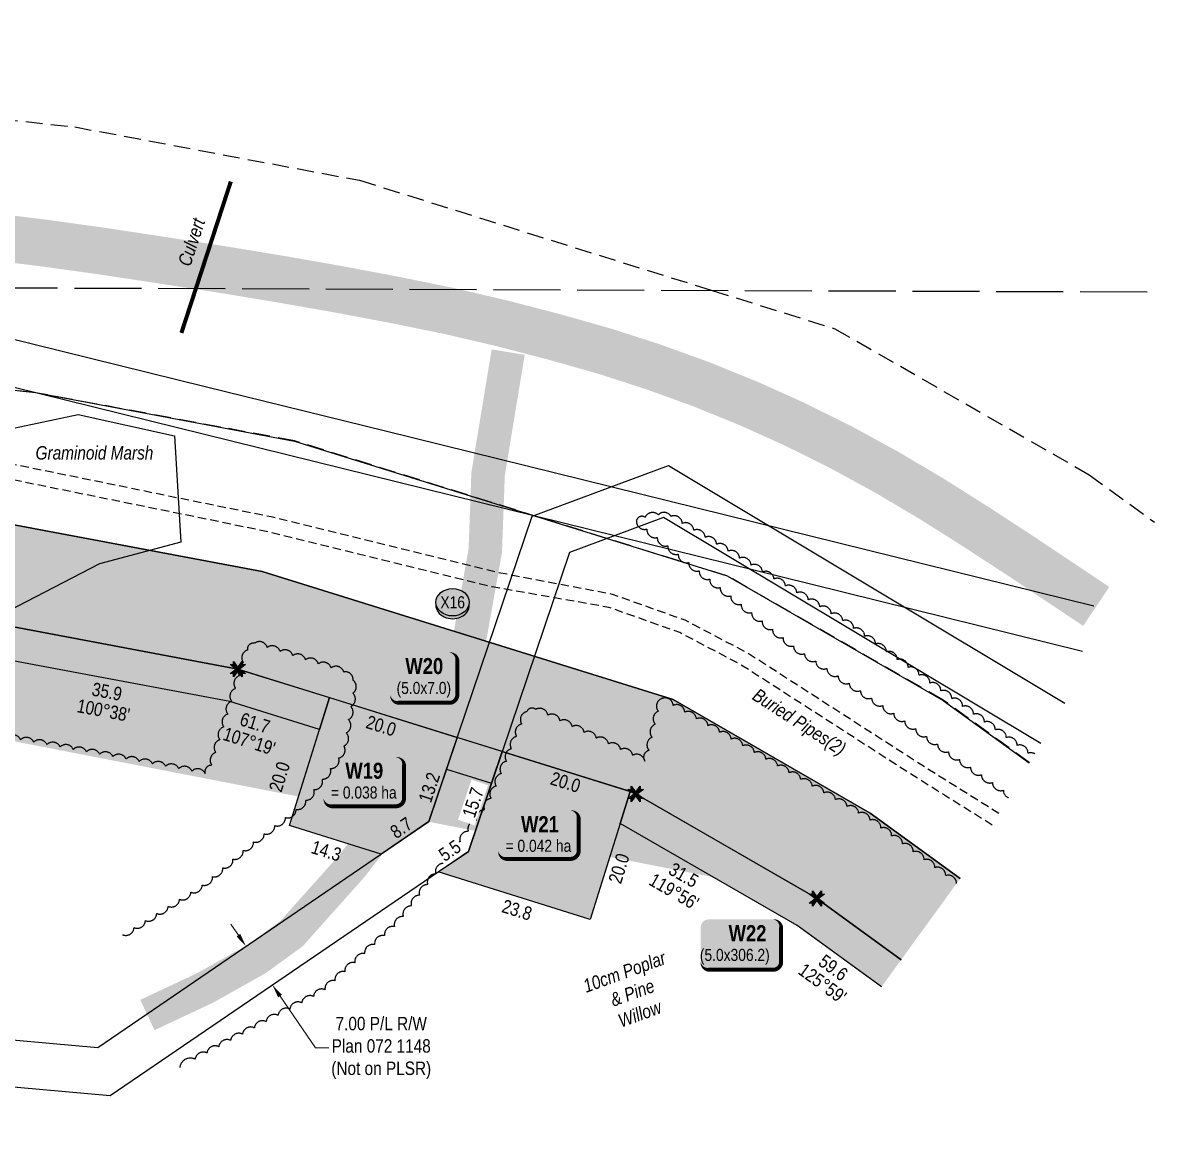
# Model space of a CAD drawing. Extents: x 471563 to 508050, y 6028961 to 6050146.
# Drawn here: x 473846 to 474691, y 6044104 to 6044942 of the extents above; entities that cross this region are included whole.
import ezdxf
from ezdxf.enums import TextEntityAlignment as Align

# ---------------------------------------------------------------- set-up
doc = ezdxf.new("R2010")
doc.units = 0
doc.header["$LTSCALE"] = 5
doc.header["$PDSIZE"] = 0.5
for name, pattern in [('0', [1, 1, 0]), ('foc-ACCESSROAD', [3.75, 2.5, -1.25]), ('foc-UNSURVEYED', [12.5, 10, -2.5]), ('UG_PIPE', [1.875, 1.25, -0.625])]:
    doc.linetypes.add(name, pattern=pattern)
doc.layers.get('Defpoints').update_dxf_attribs({"color": 9})
for name, color, linetype, lineweight in [('AS-GENERAL', 48, 'Continuous', 18), ('F-RW-T', 190, 'Continuous', 9), ('P-TEMP-T', 46, 'Continuous', 18), ('T-TEXT', 48, 'Continuous', 18)]:
    doc.layers.add(name, color=color, linetype=linetype, lineweight=lineweight)
for name, color, linetype in [('AS-PIPE-UG', 44, 'UG_PIPE'), ('AS-PIPE-UG-T', 44, 'Continuous'), ('AS-ROADS', 254, 'Continuous'), ('C-RW', 13, 'Continuous'), ('F-AR', 190, 'foc-ACCESSROAD'), ('F-RW', 190, 'Continuous'), ('L-BD1', 253, 'Continuous'), ('L-MON', 1, 'Continuous'), ('L-USEC', 7, 'foc-UNSURVEYED'), ('P-CROSSINGS', 250, 'Continuous'), ('P-PROPOSED', 10, 'Continuous'), ('P-PROPOSED-H', 21, 'Continuous'), ('P-TEMP-BLOCKS', 250, 'Continuous'), ('P-TEMP-H', 41, 'Continuous'), ('P-TEMP_WORKSPACE', 46, 'Continuous'), ('T-BUSH', 110, '0'), ('T-BUSH-T', 110, 'Continuous'), ('WETLAND', 143, 'Continuous'), ('WETLAND-T', 146, 'Continuous')]:
    doc.layers.add(name, color=color, linetype=linetype)
doc.styles.add('80', font='ARIALN.TTF', dxfattribs={"height": 10})
doc.styles.add('80CG', font='ARIALN.TTF', dxfattribs={"height": 10})
doc.styles.add('80L', font='ARIALN.TTF', dxfattribs={"height": 10})
doc.styles.add('80LS', font='ARIALNI.TTF', dxfattribs={"height": 10})
doc.styles.add('BOLD', font='ARIALNB.TTF')
doc.styles.add('Crossing', font='ARIALN.TTF', dxfattribs={"height": 10})
doc.dimstyles.new('Compass 5 000', dxfattribs={"dimscale": 5, "dimtxt": 9, "dimasz": 2, "dimexe": 0.2, "dimexo": 0.0625, "dimgap": 0.5, "dimtad": 0, "dimtih": 1, "dimtoh": 1, "dimzin": 0, "dimdsep": 46, "dimtxsty": '80CG', "dimcen": 0.1, "dimse1": 1, "dimse2": 1, "dimclrd": 256, "dimclrt": 256, "dimaunit": 1, "dimadec": 4, "dimazin": 0, "dimtfac": 0.06, "dimtofl": 0, "dimtmove": 0, "dimatfit": 1, "dimfxl": 0.2, "dimtolj": 1, "dimtzin": 0, "dimlwd": -1, "dimarcsym": 0})

# ---------------------------------------------------------------- blocks, each defined once
blk = doc.blocks.new('xing2')
h = blk.add_hatch(color=50)
h.dxf.hatch_style = 1
edge = h.paths.add_edge_path()
edge.add_ellipse((0, 0), major_axis=(-12.5, 0), ratio=0.816297, start_angle=0, end_angle=360)
h = blk.add_hatch(color=250)
h.dxf.hatch_style = 1
edge = h.paths.add_edge_path()
edge.add_ellipse((0, -2.05), major_axis=(-12.5, 0), ratio=0.816297, start_angle=0, end_angle=180)
edge.add_line((12.5, -2.05), (12.5, 0))
edge.add_ellipse((0, 0), major_axis=(-12.5, 0), ratio=0.816297, start_angle=0, end_angle=180, ccw=False)
edge.add_line((-12.5, 0), (-12.5, -2.05))
at = {"color": 250}
blk.add_ellipse((0, 0), major_axis=(-12.5, 0), ratio=0.816297, dxfattribs=at)
blk.add_ellipse((0, -2.05), major_axis=(-12.5, 0), ratio=0.816297, start_param=0, end_param=3.141593, dxfattribs=at)
at = {"color": 250, "style": 'Crossing'}
blk.add_attdef('CROSSING', text='', height=9, dxfattribs=at).set_placement((0.09, 0.02), align=Align.MIDDLE_CENTER)
at = {"color": 250, "style": 'Crossing', "flags": 1}
for tag, p in [('OWNER', (0.09, -12.49)), ('DESCRIPTION', (0.09, -25.77)), ('LOCATION', (0.09, -39.3)), ('DWG_REF', (0.09, -52.84))]:
    blk.add_attdef(tag, text='', height=9, dxfattribs=at).set_placement(p, align=Align.MIDDLE_CENTER)
blk = doc.blocks.new('TEMP')
h = blk.add_hatch(color=255)
h.dxf.hatch_style = 1
h.paths.add_polyline_path([(0, 0.25), (-0.67, 1.15), (-0.67, 0.67), (-1.15, 0.67), (-0.25, 0), (-1.15, -0.67), (-0.67, -0.67), (-0.67, -1.15), (0, -0.25), (0.67, -1.15), (0.67, -0.67), (1.15, -0.67), (0.25, 0), (1.15, 0.67), (0.67, 0.67), (0.67, 1.15)])
h.paths.add_polyline_path([(0.57, 0.85), (0.57, 0.57), (0.85, 0.57), (0.08, 0), (0.85, -0.57), (0.57, -0.57), (0.57, -0.85), (0, -0.08), (-0.57, -0.85), (-0.57, -0.57), (-0.85, -0.57), (-0.08, 0), (-0.85, 0.57), (-0.57, 0.57), (-0.57, 0.85), (0, 0.08)], flags=16)
h = blk.add_hatch(color=1)
h.dxf.hatch_style = 1
h.paths.add_polyline_path([(0, 0.08), (-0.57, 0.85), (-0.57, 0.57), (-0.85, 0.57), (-0.08, 0), (-0.85, -0.57), (-0.57, -0.57), (-0.57, -0.85), (0, -0.08), (0.57, -0.85), (0.57, -0.57), (0.85, -0.57), (0.08, 0), (0.85, 0.57), (0.57, 0.57), (0.57, 0.85)])
h = blk.add_hatch(color=1)
h.dxf.hatch_style = 1
h.paths.add_polyline_path([(-0.08, 0), (-0.85, 0.57), (-0.57, 0.57), (-0.57, 0.85), (0, 0.08), (0.57, 0.85), (0.57, 0.57), (0.85, 0.57), (0.08, 0), (0.85, -0.57), (0.57, -0.57), (0.57, -0.85), (0, -0.08), (-0.57, -0.85), (-0.57, -0.57), (-0.85, -0.57)])
at = {"color": 1}
for p, q in [((-0.08, 0), (0.08, 0)), ((0, 0.08), (0, -0.08))]:
    blk.add_line(p, q, dxfattribs=at)
at = {"color": 255, "flags": 128}
blk.add_lwpolyline([(-0.25, 0), (-1.15, 0.67), (-0.67, 0.67), (-0.67, 1.15), (0, 0.25), (0.67, 1.15), (0.67, 0.67), (1.15, 0.67), (0.25, 0), (1.15, -0.67), (0.67, -0.67), (0.67, -1.15), (0, -0.25), (-0.67, -1.15), (-0.67, -0.67), (-1.15, -0.67)], close=True, dxfattribs=at)
at = {"color": 1, "flags": 128}
blk.add_lwpolyline([(-0.08, 0), (-0.85, 0.57), (-0.57, 0.57), (-0.57, 0.85), (0, 0.08), (0.57, 0.85), (0.57, 0.57), (0.85, 0.57), (0.08, 0), (0.85, -0.57), (0.57, -0.57), (0.57, -0.85), (0, -0.08), (-0.57, -0.85), (-0.57, -0.57), (-0.85, -0.57)], close=True, dxfattribs=at)
blk = doc.blocks.new('*U431')
h = blk.add_hatch(color=191)
edge = h.paths.add_edge_path()
edge.add_line((-24, -18.11), (24, -18.11))
edge.add_arc((24, -12.11), 6, 270, 360)
edge.add_line((30, -12.11), (30, 12.5))
edge.add_arc((24, 12.5), 6, 0, 90)
edge.add_line((24, 18.5), (-24, 18.5))
edge.add_arc((-24, 12.5), 6, 90, 180)
edge.add_line((-30, 12.5), (-30, -12.11))
edge.add_arc((-24, -12.11), 6, 180, 270)
at = {"color": 250, "flags": 128}
blk.add_lwpolyline([(-24, -18.11, 3, 3, 0), (24, -18.11, 3, 3, 0.414214), (30, -12.11, 3, 3, 0), (30, 12.5, 3, 0, 0.414214), (24, 18.5, 0, 0, 0), (-24, 18.5, 0, 0, 0.414214), (-30, 12.5, 0, 0, 0), (-30, -12.11, 0, 3, 0.414214)], format="xyseb", close=True, dxfattribs=at)
at = {"flags": 128}
blk.add_lwpolyline([(20.73, 4, 0, 7.5, 0), (0, 0, 0, 0, 0)], format="xyseb", dxfattribs=at)
at = {"color": 250}
for tag, p, height, style in [('TEMP_AREA_W1_001', (-9.21, 2.24), 12, 'BOLD'), ('ENTER_TEXT_001', (-30.66, -12.47), 9, '80')]:
    blk.add_attdef(tag, p, '', height=height, dxfattribs=dict(at, style=style))
blk = doc.blocks.new('*U215')
h = blk.add_hatch(color=191)
edge = h.paths.add_edge_path()
edge.add_line((-24, -17.61), (24, -17.61))
edge.add_arc((24, -11.61), 6, 270, 360)
edge.add_line((30, -11.61), (30, 12.5))
edge.add_arc((24, 12.5), 6, 0, 90)
edge.add_line((24, 18.5), (-24, 18.5))
edge.add_arc((-24, 12.5), 6, 90, 180)
edge.add_line((-30, 12.5), (-30, -11.61))
edge.add_arc((-24, -11.61), 6, 180, 270)
at = {"color": 250, "flags": 128}
blk.add_lwpolyline([(-24, -17.61, 3, 3, 0), (24, -17.61, 3, 3, 0.414214), (30, -11.61, 3, 3, 0), (30, 12.5, 3, 0, 0.414214), (24, 18.5, 0, 0, 0), (-24, 18.5, 0, 0, 0.414214), (-30, 12.5, 0, 0, 0), (-30, -11.61, 0, 3, 0.414214)], format="xyseb", close=True, dxfattribs=at)
at = {"flags": 128}
blk.add_lwpolyline([(20.73, 4, 0, 7.5, 0), (0, 0, 0, 0, 0)], format="xyseb", dxfattribs=at)
at = {"color": 250}
for tag, p, height, style in [('TEMP_AREA_W1_001', (-9.21, 2.24), 12, 'BOLD'), ('ENTER_TEXT_001', (-30.66, -12.47), 9, '80')]:
    blk.add_attdef(tag, p, '', height=height, dxfattribs=dict(at, style=style))
blk = doc.blocks.new('*D276')
at = {"layer": 'Defpoints', "color": 0, "transparency": 16777216}
for p in [(474062.63, 6044287.81), (474082.39, 6044258.91), (474032.37, 6044224.72)]:
    blk.add_point(p, dxfattribs=at)
at = {"layer": 'F-RW-T', "transparency": 16777216}
for p, q in [((474006.97, 6044261.87), (474001.33, 6044270.12)), ((474038.01, 6044216.46), (474064.44, 6044177.81)), ((474064.44, 6044177.81), (474074.44, 6044177.81))]:
    blk.add_line(p, q, dxfattribs=at)
for points in [[(474008.35, 6044262.81), (474005.6, 6044260.93), (474012.62, 6044253.61)], [(474039.39, 6044217.41), (474036.64, 6044215.52), (474032.37, 6044224.72)]]:
    blk.add_solid(points, dxfattribs=at)
at = {"layer": 'F-RW-T', "transparency": 16777216, "insert": (474113.49, 6044177.81), "char_height": 10, "attachment_point": 5, "style": '80CG'}
blk.add_mtext('\\A1;7.00 P/L R/W\\PPlan 072 1148\\P(Not on PLSR)', dxfattribs=at)
blk = doc.blocks.new('*U281')
h = blk.add_hatch(color=191)
edge = h.paths.add_edge_path()
edge.add_line((-24, -19.07), (24, -19.07))
edge.add_arc((24, -13.07), 6, 270, 360)
edge.add_line((30, -13.07), (30, 12.5))
edge.add_arc((24, 12.5), 6, 0, 90)
edge.add_line((24, 18.5), (-24, 18.5))
edge.add_arc((-24, 12.5), 6, 90, 180)
edge.add_line((-30, 12.5), (-30, -13.07))
edge.add_arc((-24, -13.07), 6, 180, 270)
at = {"color": 250, "flags": 128}
blk.add_lwpolyline([(-24, -19.07, 3, 3, 0), (24, -19.07, 3, 3, 0.414214), (30, -13.07, 3, 3, 0), (30, 12.5, 3, 0, 0.414214), (24, 18.5, 0, 0, 0), (-24, 18.5, 0, 0, 0.414214), (-30, 12.5, 0, 0, 0), (-30, -13.07, 0, 3, 0.414214)], format="xyseb", close=True, dxfattribs=at)
at = {"flags": 128}
blk.add_lwpolyline([(12.8, 5.52, 0, 7.5, 0), (0, 0, 0, 0, 0)], format="xyseb", dxfattribs=at)
at = {"color": 250}
for tag, p, height, style in [('TEMP_AREA_W1_001', (-9.21, 2.24), 12, 'BOLD'), ('ENTER_TEXT_001', (-30.66, -12.47), 9, '80')]:
    blk.add_attdef(tag, p, '', height=height, dxfattribs=dict(at, style=style))
blk = doc.blocks.new('*U434')
h = blk.add_hatch(color=191)
edge = h.paths.add_edge_path()
edge.add_line((-19, -19.07), (19, -19.07))
edge.add_arc((19, -13.07), 6, 270, 360)
edge.add_line((25, -13.07), (25, 12.5))
edge.add_arc((19, 12.5), 6, 0, 90)
edge.add_line((19, 18.5), (-19, 18.5))
edge.add_arc((-19, 12.5), 6, 90, 180)
edge.add_line((-25, 12.5), (-25, -13.07))
edge.add_arc((-19, -13.07), 6, 180, 270)
at = {"color": 250, "flags": 128}
blk.add_lwpolyline([(-19, -19.07, 3, 3, 0), (19, -19.07, 3, 3, 0.414214), (25, -13.07, 3, 3, 0), (25, 12.5, 3, 0, 0.414214), (19, 18.5, 0, 0, 0), (-19, 18.5, 0, 0, 0.414214), (-25, 12.5, 0, 0, 0), (-25, -13.07, 0, 3, 0.414214)], format="xyseb", close=True, dxfattribs=at)
at = {"flags": 128}
blk.add_lwpolyline([(36.1, -61.69, 0, 7.5, 0), (0, 0, 0, 0, 0)], format="xyseb", dxfattribs=at)
at = {"color": 250}
for tag, p, height, style in [('TEMP_AREA_W1_001', (-9.21, 2.24), 12, 'BOLD'), ('ENTER_TEXT_001', (-30.66, -12.47), 9, '80')]:
    blk.add_attdef(tag, p, '', height=height, dxfattribs=dict(at, style=style))

msp = doc.modelspace()

# ---------------------------------------------------------------- hatches: boundary and pattern name
at = {"layer": 'P-PROPOSED-H'}
h = msp.add_hatch(color=256, dxfattribs=at)
h.dxf.hatch_style = 1
h.paths.add_polyline_path([(474545.295, 6044304.214), (474501.249, 6044243.558), (474437.31, 6044289.988), (474300.867, 6044368.559), (474006.554, 6044460.304), (473830.11, 6044493.426), (473463.451, 6044533.211), (473071.474, 6044555.539), (471977.279, 6044560.158), (471840.166, 6044567.014), (471840.166, 6044642.068), (471979.31, 6044635.111), (473073.765, 6044630.491), (473469.63, 6044607.941), (473841.085, 6044567.636), (474024.685, 6044533.171), (474331.09, 6044437.656), (474478.15, 6044352.971)])
edge = h.paths.add_edge_path(flags=17)
edge.add_arc((473070.71, 6044530.555), 24.987, 86.739735, 89.75814)
edge.add_arc((473461.392, 6044508.301), 24.987, 83.807306, 86.739734)
edge.add_arc((474000.51, 6044436.016), 24.987, 72.686284, 79.368286)
edge.add_arc((474290.792, 6044345.527), 24.987, 60.064365, 72.686284)
edge.add_arc((474423.696, 6044268.993), 24.987, 54.014625, 60.064365)
at = {"layer": 'P-TEMP-H'}
h = msp.add_hatch(color=256, dxfattribs=at)
h.dxf.hatch_style = 1
h.paths.add_polyline_path([(473625.536, 6044515.623), (473830.11, 6044493.426), (474006.554, 6044460.304), (474074.821, 6044439.024), (474067.385, 6044415.169), (474000.51, 6044436.016), (473826.452, 6044468.689), (473622.84, 6044490.782)])
h = msp.add_hatch(color=256, dxfattribs=at)
h.dxf.hatch_style = 1
h.paths.add_polyline_path([(474149.097, 6044346.682), (474113.374, 6044322.315), (474045.077, 6044343.605), (474074.821, 6044439.024), (474170.239, 6044409.28)])
h = msp.add_hatch(color=256, dxfattribs=at)
h.dxf.hatch_style = 1
h.paths.add_polyline_path([(474203.645, 6044398.866), (474170.223, 6044409.285), (474162.251, 6044385.597), (474195.674, 6044375.179)])
h = msp.add_hatch(color=256, dxfattribs=at)
h.dxf.hatch_style = 1
h.paths.add_polyline_path([(474203.645, 6044398.866), (474299.063, 6044369.118), (474269.315, 6044273.701), (474155.983, 6044309.034), (474178.49, 6044324.386)])
h = msp.add_hatch(color=256, dxfattribs=at)
h.dxf.hatch_style = 1
h.paths.add_polyline_path([(474501.249, 6044243.558), (474486.568, 6044223.339), (474423.696, 6044268.993), (474291.568, 6044345.08), (474299.063, 6044369.118), (474303.261, 6044367.18), (474437.31, 6044289.988)])

# ---------------------------------------------------------------- linework, layer by layer
at = {"layer": 'AS-GENERAL', "const_width": 2.998, "flags": 128}
msp.add_lwpolyline([(473964.445, 6044710.916), (474001.31, 6044823.821)], dxfattribs=at)
at = {"layer": 'AS-PIPE-UG', "flags": 128}
for points in [[(474574.206, 6044352.566), (474512.84, 6044391.041), (474386.565, 6044472.316), (474340.075, 6044496.716), (474285.94, 6044515.956), (474199.035, 6044532.551), (474031.365, 6044573.751), (473724.625, 6044636.186), (473470.6, 6044662.381), (473386.395, 6044668.736), (473252.54, 6044669.241), (472844.405, 6044667.236), (472680.34, 6044685.986), (472383.45, 6044692.356), (471974.155, 6044693.066), (471840.166, 6044699.831)], [(474569.076, 6044343.986), (474507.48, 6044382.605), (474381.528, 6044463.672), (474336.059, 6044487.536), (474283.314, 6044506.282), (474196.34, 6044521.584), (474028.89, 6044562.729), (473722.915, 6044625.009), (473469.596, 6044651.131), (473385.948, 6044657.444), (473252.546, 6044657.947), (472843.789, 6044655.939), (472679.576, 6044674.706), (472383.319, 6044681.062), (471973.86, 6044681.773), (471839.596, 6044688.552)]]:
    msp.add_lwpolyline(points, dxfattribs=at)
at = {"layer": 'AS-ROADS', "flags": 128}
for points, const_width in [([(474646.713, 6044507.011), (474626.6, 6044520.461), (474591.905, 6044543.651), (474557.495, 6044566.091), (474523.735, 6044587.411), (474490.22, 6044607.246), (474456.45, 6044625.656), (474422.11, 6044642.751), (474387.35, 6044658.396), (474352.09, 6044672.716), (474316.395, 6044685.616), (474280.12, 6044697.331), (474242.34, 6044708.031), (474203.865, 6044718.021), (474164.25, 6044727.276), (474123.14, 6044735.666), (474081.115, 6044743.556), (474038.34, 6044751.061), (473995.265, 6044758.176), (473951.33, 6044764.961), (473906.465, 6044771.796), (473860.675, 6044778.141), (473814.665, 6044783.771)], 35), ([(474208.165, 6044696.661), (474193.195, 6044605.696), (474191.095, 6044548.656), (474180.02, 6044486.491), (474164.475, 6044432.586), (474152.74, 6044402.926), (474125.44, 6044357.236), (474091.35, 6044313.186), (474046.475, 6044262.951), (474020.68, 6044244.206), (473982.545, 6044222.766), (473939.085, 6044202.361)], 24.987)]:
    msp.add_lwpolyline(points, dxfattribs=dict(at, const_width=const_width))
at = {"layer": 'C-RW', "flags": 128}
for points in [[(471840.166, 6044742.141), (471982.018, 6044735.048), (473076.82, 6044730.427), (473477.868, 6044707.582), (473855.718, 6044666.583), (474048.859, 6044630.327), (474371.388, 6044529.786), (474532.603, 6044436.949), (474596.791, 6044390.339)], [(474545.295, 6044304.214), (474478.15, 6044352.971), (474331.09, 6044437.656), (474024.685, 6044533.171), (473841.085, 6044567.636), (473469.63, 6044607.941), (473073.765, 6044630.491), (471979.31, 6044635.111), (471840.166, 6044642.068)]]:
    msp.add_lwpolyline(points, dxfattribs=at)
at = {"layer": 'F-AR'}
for points in [[(471840.166, 6044942.288), (471987.163, 6044934.938), (472698.256, 6044932.083), (473072.783, 6044930.578), (473494.168, 6044906.813), (473884.984, 6044864.529), (474097.163, 6044824.781), (474360.322, 6044742.63), (474451.878, 6044714.103), (474641.405, 6044605.2), (474690.188, 6044569.794)], [(474596.894, 6044390.512), (474532.596, 6044437.179), (474371.35, 6044529.829), (474231.558, 6044573.445), (474048.824, 6044630.463), (473855.763, 6044666.361), (473588.315, 6044695.563), (473552.446, 6044699.446), (473542.021, 6044700.573), (473477.778, 6044707.523), (473414.446, 6044711.095), (473066.823, 6044730.7), (472697.069, 6044732.185), (471981.878, 6044735.057), (471840.166, 6044742.13)]]:
    msp.add_lwpolyline(points, dxfattribs=at)
at = {"layer": 'F-RW'}
for points in [[(473378.647, 6044226.342), (473406.186, 6044301.304), (473526.734, 6044629.45), (473562.276, 6044726.201), (473569.388, 6044745.522), (473578.622, 6044770.693), (473682.138, 6044745.108), (473982.178, 6044671.058), (474116.732, 6044637.843), (474644.939, 6044507.449)], [(474636.55, 6044473.469), (474433.66, 6044523.557), (473652.188, 6044716.476), (473600.669, 6044729.192), (473598.145, 6044722.321), (473562.601, 6044625.567), (473411.276, 6044213.658)]]:
    msp.add_lwpolyline(points, dxfattribs=at)
at = {"layer": 'F-RW', "flags": 128}
for points in [[(473482.814, 6044196.312), (473519.343, 6044212.338), (473902.017, 6044178.15), (474149.097, 6044346.682), (474225.995, 6044574.363), (474327.615, 6044611.974), (474623.431, 6044434.826)], [(474605.459, 6044404.814), (474324.03, 6044573.346), (474253.795, 6044547.351), (474178.49, 6044324.386), (473911.381, 6044142.193), (473525.174, 6044176.696), (473496.868, 6044164.278)]]:
    msp.add_lwpolyline(points, dxfattribs=at)
at = {"layer": 'L-USEC', "flags": 128}
msp.add_lwpolyline([(472697.166, 6044748.747), (474690.811, 6044741.521)], dxfattribs=at)
at = {"layer": 'P-PROPOSED'}
msp.add_lwpolyline([(471840.166, 6044642.068), (471979.31, 6044635.111), (473073.765, 6044630.491), (473469.63, 6044607.941), (473841.085, 6044567.636), (474024.685, 6044533.171), (474331.09, 6044437.656), (474478.15, 6044352.971), (474545.295, 6044304.214)], dxfattribs=at)
for centre, start, end in [((474000.51, 6044436.016), 72.686284, 79.368286), ((474290.792, 6044345.527), 60.064365, 72.686284), ((474423.696, 6044268.993), 54.014625, 60.064365)]:
    msp.add_arc(centre, 24.987, start, end, dxfattribs=at)
at = {"layer": 'P-TEMP_WORKSPACE'}
for points in [[(473625.536, 6044515.623), (473830.11, 6044493.426), (474006.554, 6044460.304), (474074.821, 6044439.024), (474067.385, 6044415.169), (474000.51, 6044436.016), (473826.452, 6044468.689), (473622.84, 6044490.782)], [(474149.097, 6044346.682), (474113.374, 6044322.315), (474045.077, 6044343.605), (474074.821, 6044439.024), (474170.239, 6044409.28)], [(474203.645, 6044398.866), (474170.223, 6044409.285), (474162.251, 6044385.597), (474195.674, 6044375.179)], [(474203.645, 6044398.866), (474299.063, 6044369.118), (474269.315, 6044273.701), (474155.983, 6044309.034), (474178.49, 6044324.386)]]:
    msp.add_lwpolyline(points, close=True, dxfattribs=at)
msp.add_lwpolyline([(474486.568, 6044223.339), (474423.696, 6044268.993), (474291.568, 6044345.08), (474299.063, 6044369.118), (474303.261, 6044367.18), (474437.31, 6044289.988), (474501.249, 6044243.558)], dxfattribs=at)
at = {"layer": 'T-BUSH', "flags": 128}
for points in [[(473920.644, 6044262.216, 0.5205671), (473929.125, 6044267.504, 0.5205671), (473937.606, 6044272.792, 0.5205671), (473946.087, 6044278.08, 0.5205671), (473954.568, 6044283.368, 0.5205671), (473963.05, 6044288.656, 0.5205671), (473971.531, 6044293.944, 0.5205671), (473980.012, 6044299.232, 0.5205671), (473987.72, 6044305.573, 0.5205671), (473995.299, 6044312.088, 0.5205671), (474002.878, 6044318.604, 0.5205671), (474010.457, 6044325.12, 0.5205671), (474018.205, 6044331.426, 0.5205671), (474026.147, 6044337.494, 0.5205671), (474034.089, 6044343.562, 0.5205671), (474042.031, 6044349.63, 0.5205671), (474049.972, 6044355.698, 0.5205671), (474057.146, 6044362.544, 0.5205671), (474063.308, 6044370.413, 0.5205671), (474069.469, 6044378.283, 0.5205671), (474075.631, 6044386.152, 0.5205671), (474081.793, 6044394.021, 0.5205671), (474085.672, 6044402.901, 0.5205671), (474087.352, 6044412.753, 0.5205671), (474089.031, 6044422.606, 0.5205671), (474090.711, 6044432.459, 0.5205671), (474092.39, 6044442.311, 0.5205671), (474092.455, 6044451.91, 0.5205671), (474085.596, 6044458.12, 0.5205671), (474076.082, 6044461.184, 0.5205671), (474066.569, 6044464.248, 0.5205671), (474057.055, 6044467.312, 0.5205671), (474047.542, 6044470.376, 0.5205671), (474038.028, 6044473.44, 0.5205671), (474028.515, 6044476.504, 0.5205671), (474019.001, 6044479.568, 0.5205671), (474013.712, 6044474.519, 0.5205671), (474010.768, 6044464.968, 0.5205671), (474007.823, 6044455.417, 0.5205671), (474004.879, 6044445.866, 0.5205671), (474001.934, 6044436.315, 0.5205671), (473998.99, 6044426.764, 0.5205671), (473996.045, 6044417.212, 0.5205671), (473993.101, 6044407.661, 0.5205671), (473990.156, 6044398.11, 0.5205671), (473987.212, 6044388.559, 0.5205671), (473982.165, 6044382.471, 0.5205671), (473972.334, 6044384.269, 0.5205671), (473962.502, 6044386.067, 0.5205671), (473952.67, 6044387.865, 0.5205671), (473942.839, 6044389.663, 0.5205671), (473933.007, 6044391.461, 0.5205671), (473923.175, 6044393.259, 0.5205671), (473913.344, 6044395.056, 0.5205671), (473903.512, 6044396.854, 0.5205671), (473893.68, 6044398.652, 0.5205671), (473883.848, 6044400.45, 0.5205671), (473874.017, 6044402.248, 0.5205671), (473864.185, 6044404.046, 0.5205671), (473854.353, 6044405.844, 0.5205671), (473844.522, 6044407.642, 0.5205671), (473834.69, 6044409.439, 0.5205671), (473824.858, 6044411.237, 0.5205671), (473815.027, 6044413.035, 0.5205671), (473805.195, 6044414.833, 0.5205671), (473795.363, 6044416.631, 0.5205671), (473785.532, 6044418.429, 0.5205671), (473775.7, 6044420.227, 0.5205671), (473765.868, 6044422.025, 0.5205671), (473756.037, 6044423.822, 0.5205671), (473746.205, 6044425.62, 0.5205671), (473736.373, 6044427.418, 0.5205671), (473728.352, 6044430.923, 0.5205671), (473727.132, 6044440.843, 0.5205671), (473725.912, 6044450.763, 0.5205671), (473724.692, 6044460.683, 0.5205671), (473723.472, 6044470.603, 0.5205671), (473722.253, 6044480.523, 0.5205671), (473721.033, 6044490.443, 0.5205671), (473719.813, 6044500.363, 0.5205671), (473718.593, 6044510.283, 0.5205671), (473717.373, 6044520.203, 0.5205671), (473716.154, 6044530.123, 0.5205671), (473714.934, 6044540.043, 0.5205671), (473713.714, 6044549.963, 0.5205671), (473712.494, 6044559.883, 0.5205671), (473711.274, 6044569.803, 0.5205671), (473709.679, 6044579.326, 0.5205671), (473699.706, 6044579.984, 0.5205671), (473689.733, 6044580.642, 0.5205671), (473679.76, 6044581.3, 0.5205671), (473669.787, 6044581.957, 0.5205671), (473659.814, 6044582.615, 0.5205671), (473649.841, 6044583.273, 0.5205671), (473639.868, 6044583.931, 0.5205671), (473629.895, 6044584.589, 0.5205671), (473619.922, 6044585.247, 0.5205671), (473609.949, 6044585.905, 0.5205671), (473599.976, 6044586.562, 0.5205671), (473590.003, 6044587.22, 0.5205671), (473580.03, 6044587.878, 0.5205671), (473570.057, 6044588.536, 0.5205671), (473560.084, 6044589.194, 0.5205671), (473550.11, 6044589.852, 0.5205671), (473540.137, 6044590.51, 0.5205671), (473530.164, 6044591.167, 0.5205671), (473520.191, 6044591.825, 0.5205671), (473510.218, 6044592.483, 0.5205671), (473500.245, 6044593.141, 0.5205671), (473490.272, 6044593.799, 0.5205671), (473480.299, 6044594.457, 0.5205671), (473470.326, 6044595.115, 0.5205671), (473460.353, 6044595.772, 0.5205671), (473450.38, 6044596.43, 0.5205671), (473440.407, 6044597.088, 0.5205671), (473430.434, 6044597.746, 0.5205671), (473420.461, 6044598.404, 0.5205671), (473410.488, 6044599.062, 0.5205671), (473400.515, 6044599.72, 0.5205671), (473390.542, 6044600.377, 0.5205671), (473380.569, 6044601.035, 0.5205671), (473370.596, 6044601.693, 0.5205671), (473361.9, 6044600.948, 0.5205671), (473361.625, 6044590.957, 0.5205671), (473361.35, 6044580.966, 0.5205671), (473361.074, 6044570.975, 0.5205671), (473360.799, 6044560.985, 0.5205671), (473360.524, 6044550.994, 0.5205671), (473360.249, 6044541.003, 0.5205671), (473359.973, 6044531.012, 0.5205671), (473359.698, 6044521.021, 0.5205671), (473359.423, 6044511.03, 0.5205671), (473359.148, 6044501.039, 0.5205671), (473349.729, 6044501.951, 0.5205671), (473339.842, 6044503.42, 0.5205671), (473329.956, 6044504.89, 0.5205671), (473320.07, 6044506.359, 0.5205671), (473310.184, 6044507.828, 0.5205671), (473300.298, 6044509.297, 0.5205671), (473290.412, 6044510.767, 0.5205671), (473280.526, 6044512.236, 0.5205671), (473270.639, 6044513.705, 0.5205671), (473260.753, 6044515.174, 0.5205671), (473250.867, 6044516.644, 0.5205671), (473240.981, 6044518.113, 0.5205671), (473235.522, 6044523.448, 0.5205671), (473235.4, 6044533.442, 0.5205671), (473235.277, 6044543.436, 0.5205671), (473235.154, 6044553.43, 0.5205671), (473235.031, 6044563.424, 0.5205671), (473234.908, 6044573.418, 0.5205671), (473234.785, 6044583.412, 0.5205671), (473234.662, 6044593.406, 0.5205671), (473234.54, 6044603.4, 0.5205671), (473234.417, 6044613.394, 0.5205671), (473234.294, 6044623.388, 0.5205671), (473234.171, 6044633.382, 0.5205671), (473234.048, 6044643.376, 0.5205671), (473233.925, 6044653.37, 0.5205671), (473233.802, 6044663.363, 0.5205671), (473233.679, 6044673.357, 0.5205671), (473233.557, 6044683.351, 0.5205671), (473231.556, 6044692.642, 0.5205671), (473225.086, 6044700.26, 0.5205671), (473218.615, 6044707.878, 0.5205671), (473208.725, 6044709.055, 0.5205671), (473198.791, 6044710.148, 0.5205671), (473188.856, 6044711.241, 0.5205671), (473178.921, 6044712.334, 0.5205671), (473168.986, 6044713.427, 0.5205671), (473159.051, 6044714.52, 0.5205671), (473149.117, 6044715.612, 0.5205671), (473139.182, 6044716.705, 0.5205671), (473129.247, 6044717.798, 0.5205671), (473119.312, 6044718.891, 0.5205671), (473109.378, 6044719.984, 0.5205671), (473099.443, 6044721.077, 0.5205671), (473089.508, 6044722.17, 0.5205671), (473079.573, 6044723.263, 0.5205671), (473069.638, 6044724.356, 0.5205671), (473063.466, 6044720.867, 0.5205671), (473062.605, 6044710.909, 0.5205671), (473061.744, 6044700.951, 0.5205671), (473060.883, 6044690.994, 0.5205671), (473060.022, 6044681.036, 0.5205671), (473051.405, 6044681.192, 0.5205671), (473041.565, 6044682.943, 0.5205671), (473031.725, 6044684.694, 0.5205671), (473021.885, 6044686.445, 0.5205671), (473015.931, 6044691.673, 0.5205671), (473015.281, 6044701.647, 0.5205671), (473014.631, 6044711.62, 0.5205671), (473013.981, 6044721.594, 0.5205671), (473013.331, 6044731.568, 0.5205671), (473008.217, 6044739.775, 0.5205671), (473001.869, 6044747.495, 0.5205671), (472995.521, 6044755.215, 0.5205671), (472988.959, 6044762.625, 0.5205671), (472979.493, 6044765.832, 0.5205671), (472970.026, 6044769.038, 0.5205671), (472960.56, 6044772.244, 0.5205671), (472951.093, 6044775.45, 0.5205671), (472941.627, 6044778.656, 0.5205671), (472932.16, 6044781.862, 0.5205671), (472923.422, 6044781.574, 0.5205671), (472916.027, 6044774.85, 0.5205671), (472908.632, 6044768.127, 0.5205671), (472901.236, 6044761.404, 0.5205671), (472891.443, 6044761.268, 0.5205671), (472881.456, 6044761.663, 0.5205671), (472873.043, 6044766.27, 0.5205671), (472865.246, 6044772.522, 0.5205671), (472857.448, 6044778.775, 0.5205671), (472849.651, 6044785.027, 0.5205671), (472841.853, 6044791.28, 0.5205671), (472833.798, 6044791.124, 0.5205671), (472825.523, 6044785.519, 0.5205671), (472816.533, 6044781.152, 0.5205671), (472807.537, 6044776.798, 0.5205671), (472798.541, 6044772.443, 0.5205671), (472789.545, 6044768.089, 0.5205671), (472780.548, 6044763.734, 0.5205671), (472771.552, 6044759.379, 0.5205671), (472762.556, 6044755.025, 0.5205671), (472753.56, 6044750.67, 0.5205671), (472744.564, 6044746.316, 0.5205671), (472735.567, 6044741.961, 0.5205671), (472726.571, 6044737.606, 0.5205671), (472717.575, 6044733.252, 0.5205671), (472708.579, 6044728.897, 0.5205671), (472702.043, 6044723.009, 0.5205671), (472702.097, 6044713.014, 0.5205671), (472702.151, 6044703.02, 0.5205671), (472702.205, 6044693.025, 0.5205671), (472702.259, 6044683.031, 0.5205671), (472702.312, 6044673.036, 0.5205671), (472702.366, 6044663.042, 0.5205671), (472702.42, 6044653.047, 0.5205671), (472702.474, 6044643.052, 0.5205671), (472702.528, 6044633.058, 0.5205671), (472702.582, 6044623.063, 0.5205671), (472702.636, 6044613.069, 0.5205671), (472702.689, 6044603.074, 0.5205671), (472702.743, 6044593.08, 0.5205671), (472702.797, 6044583.085, 0.5205671), (472702.851, 6044573.09, 0.5205671), (472702.905, 6044563.096, 0.5205671), (472702.959, 6044553.101, 0.5205671), (472703.013, 6044543.107, 0.5205671), (472696.657, 6044538.026, 0.5205671), (472686.991, 6044535.483, 0.5205671), (472677.325, 6044532.939, 0.5205671), (472667.66, 6044530.396, 0.5205671), (472657.994, 6044527.853, 0.5205671), (472648.328, 6044525.31, 0.5205671), (472638.663, 6044522.766, 0.5205671), (472628.997, 6044520.223, 0.5205671), (472619.331, 6044517.68, 0.5205671), (472613.994, 6044523.837, 0.5205671), (472610.191, 6044533.08, 0.5205671), (472606.389, 6044542.323, 0.5205671), (472602.587, 6044551.567, 0.5205671), (472598.785, 6044560.81, 0.5205671), (472594.983, 6044570.053, 0.5205671), (472591.181, 6044579.296, 0.5205671), (472587.378, 6044588.54, 0.5205671), (472583.576, 6044597.783, 0.5205671), (472579.774, 6044607.026, 0.5205671), (472575.972, 6044616.269, 0.5205671), (472572.17, 6044625.513, 0.5205671), (472562.832, 6044626.74, 0.5205671), (472552.842, 6044627.02, 0.5205671), (472542.851, 6044627.301, 0.5205671), (472532.86, 6044627.581, 0.5205671), (472522.869, 6044627.862, 0.5205671), (472512.879, 6044628.143, 0.5205671), (472502.888, 6044628.423, 0.5205671), (472492.897, 6044628.704, 0.5205671), (472482.906, 6044628.984, 0.5205671), (472472.915, 6044629.265, 0.5205671), (472462.925, 6044629.545, 0.5205671), (472452.934, 6044629.826, 0.5205671), (472442.943, 6044630.106, 0.5205671), (472432.952, 6044630.387, 0.5205671), (472422.962, 6044630.668, 0.5205671), (472412.971, 6044630.948, 0.5205671), (472402.98, 6044631.229, 0.5205671), (472392.989, 6044631.509, 0.5205671), (472382.998, 6044631.79, 0.5205671), (472373.005, 6044631.904, 0.5205671), (472363.011, 6044631.897, 0.5205671), (472353.016, 6044631.89, 0.5205671), (472343.021, 6044631.884, 0.5205671), (472333.027, 6044631.877, 0.5205671), (472323.032, 6044631.87, 0.5205671), (472313.037, 6044631.863, 0.5205671), (472303.042, 6044631.857, 0.5205671), (472293.048, 6044631.85, 0.5205671), (472283.053, 6044631.843, 0.5205671), (472273.058, 6044631.836, 0.5205671), (472263.064, 6044631.829, 0.5205671), (472253.069, 6044631.823, 0.5205671), (472243.074, 6044631.816, 0.5205671), (472233.079, 6044631.809, 0.5205671), (472223.085, 6044631.802, 0.5205671), (472213.09, 6044631.796, 0.5205671), (472203.095, 6044631.789, 0.5205671), (472193.101, 6044631.782, 0.5205671), (472183.106, 6044631.775, 0.5205671), (472173.111, 6044631.768, 0.5205671), (472163.116, 6044631.762, 0.5205671), (472153.122, 6044631.755, 0.5205671), (472143.127, 6044631.748, 0.5205671), (472133.132, 6044631.741, 0.5205671), (472123.138, 6044631.735, 0.5205671), (472113.143, 6044631.728, 0.5205671), (472103.148, 6044631.721, 0.5205671), (472093.154, 6044631.714, 0.5205671), (472083.159, 6044631.707, 0.5205671), (472073.164, 6044631.701, 0.5205671), (472063.169, 6044631.694, 0.5205671), (472053.175, 6044631.687, 0.5205671), (472043.18, 6044631.68, 0.5205671), (472033.185, 6044631.674, 0.5205671), (472023.191, 6044631.667, 0.5205671), (472013.196, 6044631.66, 0.5205671), (472003.201, 6044631.653, 0.5205671), (471993.206, 6044631.647, 0.5205671), (471983.212, 6044631.64, 0.5205671), (471973.227, 6044632.013, 0.5205671), (471963.246, 6044632.532, 0.5205671), (471953.264, 6044633.052, 0.5205671), (471943.283, 6044633.571, 0.5205671), (471933.302, 6044634.091, 0.5205671), (471923.321, 6044634.611, 0.5205671), (471913.34, 6044635.13, 0.5205671), (471903.358, 6044635.65, 0.5205671), (471893.377, 6044636.17, 0.5205671), (471883.396, 6044636.689, 0.5205671), (471873.415, 6044637.209, 0.5205671), (471863.434, 6044637.729, 0.5205671), (471853.452, 6044638.248, 0.5205671), (471840.01, 6044638.948, 0.5205671)], [(474600.861, 6044397.136, 0.2151172), (474595.862, 6044397.562, 0.5205671), (474587.734, 6044403.379, 0.5205671), (474579.606, 6044409.196, 0.5205671), (474571.479, 6044415.012, 0.5205671), (474563.351, 6044420.829, 0.5205671), (474555.223, 6044426.645, 0.5205671), (474547.095, 6044432.462, 0.5205671), (474538.967, 6044438.279, 0.5205671), (474530.84, 6044444.095, 0.5205671), (474522.712, 6044449.912, 0.5205671), (474514.584, 6044455.729, 0.5205671), (474506.456, 6044461.545, 0.5205671), (474498.328, 6044467.362, 0.5205671), (474490.201, 6044473.179, 0.5205671), (474482.073, 6044478.995, 0.5205671), (474473.945, 6044484.812, 0.5205671), (474465.817, 6044490.628, 0.5205671), (474457.672, 6044496.419, 0.5205671), (474449.126, 6044501.601, 0.5205671), (474440.579, 6044506.783, 0.5205671), (474432.033, 6044511.964, 0.5205671), (474423.486, 6044517.146, 0.5205671), (474414.94, 6044522.328, 0.5205671), (474406.393, 6044527.51, 0.5205671), (474397.846, 6044532.691, 0.5205671), (474389.3, 6044537.873, 0.5205671), (474380.753, 6044543.055, 0.5205671), (474372.207, 6044548.237, 0.5205671), (474363.66, 6044553.418, 0.5205671), (474355.114, 6044558.6, 0.5205671), (474346.567, 6044563.782, 0.5205671), (474338.021, 6044568.964, 0.5205671), (474329.474, 6044574.146, 0.5205671), (474320.18, 6044575.296, 0.5205671), (474310.344, 6044573.522, 0.5205671), (474303.755, 6044570.929, 0.5205671), (474311.572, 6044564.701, 0.5205671), (474319.39, 6044558.474, 0.5205671), (474327.207, 6044552.246, 0.5205671), (474335.024, 6044546.018, 0.5205671), (474342.841, 6044539.79, 0.5205671), (474350.659, 6044533.562, 0.5205671), (474358.476, 6044527.335, 0.5205671), (474366.293, 6044521.107, 0.5205671), (474374.11, 6044514.879, 0.5205671), (474381.928, 6044508.651, 0.5205671), (474389.745, 6044502.424, 0.5205671), (474397.562, 6044496.196, 0.5205671), (474405.379, 6044489.968, 0.5205671), (474413.197, 6044483.74, 0.5205671), (474421.014, 6044477.513, 0.5205671), (474429.191, 6044471.779, 0.5205671), (474437.524, 6044466.261, 0.5205671), (474445.857, 6044460.743, 0.5205671), (474454.191, 6044455.225, 0.5205671), (474462.524, 6044449.707, 0.5205671), (474470.858, 6044444.189, 0.5205671), (474479.191, 6044438.672, 0.5205671), (474487.491, 6044433.104, 0.5205671), (474495.674, 6044427.365, 0.5205671), (474503.857, 6044421.627, 0.5205671), (474512.04, 6044415.888, 0.5205671), (474520.223, 6044410.149, 0.5205671), (474528.406, 6044404.411, 0.5205671), (474536.589, 6044398.672, 0.5205671), (474544.772, 6044392.933, 0.5205671), (474552.955, 6044387.195, 0.5205671), (474561.138, 6044381.456, 0.5205671), (474569.321, 6044375.718, 0.5205671), (474577.505, 6044369.979, 0.3025303), (474581.25, 6044364.347)], [(474542.512, 6044300.406, 0.5205671), (474534.454, 6044306.319, 0.5205671), (474526.396, 6044312.232, 0.5205671), (474518.337, 6044318.145, 0.5205671), (474510.279, 6044324.057, 0.5205671), (474502.221, 6044329.97, 0.5205671), (474494.163, 6044335.883, 0.5205671), (474486.105, 6044341.796, 0.5205671), (474478.047, 6044347.709, 0.5205671), (474469.525, 6044352.913, 0.5205671), (474460.883, 6044357.934, 0.5205671), (474452.241, 6044362.954, 0.5205671), (474443.599, 6044367.975, 0.5205671), (474434.957, 6044372.996, 0.5205671), (474426.315, 6044378.017, 0.5205671), (474417.672, 6044383.038, 0.5205671), (474409.03, 6044388.059, 0.5205671), (474400.388, 6044393.08, 0.5205671), (474391.746, 6044398.1, 0.5205671), (474383.104, 6044403.121, 0.5205671), (474374.462, 6044408.142, 0.5205671), (474365.82, 6044413.163, 0.5205671), (474357.178, 6044418.184, 0.5205671), (474348.536, 6044423.205, 0.5205671), (474339.894, 6044428.225, 0.5205671), (474331.252, 6044433.246, 0.5205671), (474322.61, 6044438.267, 0.5205671), (474320.144, 6044428.895, 0.5205671), (474317.828, 6044419.172, 0.5205671), (474315.513, 6044409.45, 0.5205671), (474313.197, 6044399.727, 0.5205671), (474310.046, 6044391.745, 0.5205671), (474301.013, 6044396.023, 0.5205671), (474291.98, 6044400.3, 0.5205671), (474282.946, 6044404.577, 0.5205671), (474273.913, 6044408.854, 0.5205671), (474264.88, 6044413.131, 0.5205671), (474255.846, 6044417.408, 0.5205671), (474246.813, 6044421.685, 0.5205671), (474237.78, 6044425.962, 0.5205671), (474228.746, 6044430.239, 0.5205671), (474222.015, 6044428.567, 0.5205671), (474218.215, 6044419.323, 0.5205671), (474214.415, 6044410.079, 0.5205671), (474210.615, 6044400.835, 0.5205671), (474206.815, 6044391.591, 0.5205671), (474203.015, 6044382.347, 0.5205671), (474199.215, 6044373.103, 0.5205671), (474195.415, 6044363.858, 0.5205671), (474190.529, 6044355.237, 0.5205671), (474184.472, 6044347.287, 0.5205671), (474178.415, 6044339.337, 0.5205671), (474172.357, 6044331.387, 0.5205671), (474166.3, 6044323.437, 0.5205671), (474160.243, 6044315.487, 0.5205671), (474154.185, 6044307.537, 0.5205671), (474148.128, 6044299.586, 0.5205671), (474142.071, 6044291.636, 0.5205671), (474136.014, 6044283.686, 0.5205671), (474129.956, 6044275.736, 0.5205671), (474123.37, 6044268.271, 0.5205671), (474115.97, 6044261.553, 0.5205671), (474108.57, 6044254.835, 0.5205671), (474101.17, 6044248.117, 0.5205671), (474093.77, 6044241.399, 0.5205671), (474086.37, 6044234.681, 0.5205671), (474078.97, 6044227.963, 0.5205671), (474071.57, 6044221.245, 0.5205671), (474063.014, 6044216.172, 0.5205671), (474054.183, 6044211.492, 0.5205671), (474045.351, 6044206.813, 0.5205671), (474036.52, 6044202.133, 0.5205671), (474027.688, 6044197.454, 0.5205671), (474018.856, 6044192.774, 0.5205671), (474010.025, 6044188.095, 0.5205671), (474001.193, 6044183.415, 0.5205671), (473992.362, 6044178.736, 0.5205671), (473983.53, 6044174.056, 0.5205671), (473974.699, 6044169.377, 0.5205671), (473963.309, 6044163.342, 0.5205671)]]:
    msp.add_lwpolyline(points, format="xyb", dxfattribs=at)
at = {"layer": 'WETLAND'}
msp.add_lwpolyline([(473964.089, 6044554.86), (473903.472, 6044538.672), (473835.341, 6044503.369), (473773.542, 6044473.565), (473739.758, 6044502.105), (473778.397, 6044573.55), (473798.146, 6044603.191), (473810.269, 6044621.386), (473825.951, 6044637.087), (473887.535, 6044650.084), (473959.216, 6044634.33), (473964.089, 6044554.86)], close=True, dxfattribs=at)

# ---------------------------------------------------------------- block references
at = {"layer": 'L-MON', "xscale": 4.997357149999892, "yscale": 4.997357149999892, "zscale": 4.997357149999892}
for p in [(474006.554, 6044460.304), (474303.261, 6044367.18), (474438.378, 6044289.212)]:
    msp.add_blockref('TEMP', p, dxfattribs=at)
at = {"layer": 'P-CROSSINGS', "xscale": 0.99947143, "yscale": 0.99947143, "zscale": 0.99947143}
msp.add_blockref('xing2', (474166.685, 6044510.084), dxfattribs=at).add_auto_attribs({'CROSSING': 'X16'})
at = {"layer": 'P-TEMP-BLOCKS'}
ref = msp.add_blockref('*U434', (474145.263, 6044454.208), dxfattribs=dict(at, xscale=0.9994796499999833, yscale=0.9994796499999833, zscale=0.9994796499999833))
ref.add_attrib('TEMP_AREA_W1_001', 'W20', (474131.453, 6044456.553), dxfattribs={"layer": '0', "color": 250, "height": 11.9938, "style": 'BOLD'})
ref.add_attrib('ENTER_TEXT_001', '(5.0x7.0)', (474124.931, 6044441.744), dxfattribs={"layer": '0', "color": 250, "height": 8.9953, "style": '80'})
ref = msp.add_blockref('*U431', (474100.556, 6044376.143), dxfattribs=dict(at, xscale=0.9994796499999833, yscale=0.9994796499999833, zscale=0.9994796499999833))
ref.add_attrib('TEMP_AREA_W1_001', 'W19', (474086.729, 6044378.488), dxfattribs={"layer": '0', "color": 250, "height": 11.9938, "style": 'BOLD'})
ref.add_attrib('ENTER_TEXT_001', '= 0.038 ha', (474076, 6044363.795), dxfattribs={"layer": '0', "color": 250, "height": 8.9953, "style": '80'})
ref = msp.add_blockref('*U215', (474230.768, 6044336.397), dxfattribs=dict(at, xscale=0.9994796499999833, yscale=0.9994796499999833, zscale=0.9994796499999833))
ref.add_attrib('TEMP_AREA_W1_001', 'W21', (474217.74, 6044338.64), dxfattribs={"layer": '0', "color": 250, "height": 11.9938, "style": 'BOLD'})
ref.add_attrib('ENTER_TEXT_001', '= 0.042 ha', (474206.212, 6044324.05), dxfattribs={"layer": '0', "color": 250, "height": 8.9953, "style": '80'})
at = {"layer": 'P-TEMP-BLOCKS', "xscale": 0.9994796499999833, "yscale": 0.9994796499999833, "zscale": 0.9994796499999833}
msp.add_blockref('*U281', (474381.747, 6044255.15), dxfattribs=at).add_auto_attribs({'TEMP_AREA_W1_001': 'W22', 'ENTER_TEXT_001': '(5.0x306.2)'})

# ---------------------------------------------------------------- texts
at = {"layer": 'AS-PIPE-UG-T', "insert": (474394.561, 6044446.744), "char_height": 9.9948, "attachment_point": 1, "rotation": 327.233253, "style": '80L'}
msp.add_mtext_dynamic_manual_height_columns('\\pi0.31954;{\\fArial Narrow|b0|i1|c0|p34;Buried Pipes(2)}', width=78.3885, gutter_width=50, heights=[0], dxfattribs=at)
at = {"layer": 'L-BD1', "style": '80L'}
for s, rotation, p in [('35.9', 349.3683, (473908.989, 6044443.535)), ("100°38'", 349.3683, (473906.361, 6044429.537)), ('61.7', 342.575, (474019.38, 6044420.124)), ("107°19'", 342.575, (474015.115, 6044406.536)), ('31.5', 330.0133, (474339.04, 6044306.77)), ("119°56'", 330.0133, (474331.922, 6044294.434)), ('59.6', 324.0146, (474450.669, 6044237.673))]:
    msp.add_text(s, height=9.9947, rotation=rotation, dxfattribs=at).set_placement(p, align=Align.MIDDLE)
at = {"layer": 'P-TEMP-T', "style": '80L'}
for s, rotation, p in [('20.0', 342.686284, (474113.427, 6044418.053)), ('20.0', 72.686284, (474037.568, 6044380.037)), ('13.2', 71.400716, (474149.304, 6044372.068)), ('20.0', 342.686284, (474250.941, 6044375.991)), ('8.7', 34.358711, (474128.392, 6044341.994)), ('14.3', 342.686284, (474072.581, 6044324.785)), ('20.0', 72.686284, (474290.763, 6044311.656)), ('23.8', 342.686284, (474214.76, 6044280.727))]:
    msp.add_text(s, height=9.9947, rotation=rotation, dxfattribs=at).set_placement(p, align=Align.MIDDLE)
at = {"layer": 'T-BUSH-T', "insert": (474260.54, 6044227.372), "char_height": 9.99475, "attachment_point": 1, "rotation": 20, "style": '80LS'}
msp.add_mtext_dynamic_manual_height_columns('\\pi2.5865;10cm Poplar \\P\\pi18.10018;& Pine\\P\\pi18.24335;Willow', width=68.74807, gutter_width=50, heights=[0], dxfattribs=at)
at = {"layer": 'T-TEXT', "insert": (473961.415, 6044762.412), "char_height": 9.99471, "attachment_point": 1, "rotation": 71.917444, "style": '80L'}
msp.add_mtext_dynamic_manual_height_columns('\\pi0.57785;{\\fArial Narrow|b0|i1|c0|p34;Culvert}', width=36.82578, gutter_width=250.002, heights=[0], dxfattribs=at)
at = {"layer": 'WETLAND-T', "insert": (473855.079, 6044626.541), "char_height": 9.99471, "attachment_point": 1, "style": '80L'}
msp.add_mtext_dynamic_manual_height_columns('\\pi0.62878;{\\fArial Narrow|b0|i1|c0|p34;Graminoid Marsh}', width=87.67162, gutter_width=250.002, heights=[0], dxfattribs=at)

# ---------------------------------------------------------------- dimensions: what is measured, and where the dimension line sits
at = {"layer": 'F-RW-T'}
dim = msp.add_linear_dim(base=(474032.371, 6044224.72), p1=(474062.634, 6044287.806), p2=(474082.387, 6044258.913), angle=304.358711, text='7.00 P/L R/W\\PPlan 072 1148\\P(Not on PLSR)', dimstyle='Compass 5 000', dxfattribs=at)
dim.commit()
dim.dimension.update_dxf_attribs({"geometry": '*D276', "text_midpoint": (474113.489, 6044177.81), "dimtype": 161})

# ---------------------------------------------------------------- next in the draw order: texts
at = {"layer": 'L-BD1', "insert": (474445.542, 6044230.05), "char_height": 9.9947, "width": 39.1516, "attachment_point": 2, "rotation": 324.0146, "style": '80L', "bg_fill": 3, "box_fill_scale": 1.15, "bg_fill_color": 256, "bg_fill_true_color": 256, "bg_fill_transparency": 0}
msp.add_mtext("125°59'", dxfattribs=at)
at = {"layer": 'P-TEMP-T', "linetype": 'Continuous', "char_height": 9.9947, "attachment_point": 2, "style": '80L', "bg_fill": 3, "box_fill_scale": 1.15, "bg_fill_color": 256, "bg_fill_true_color": 256, "bg_fill_transparency": 0}
for s, insert, width, rotation in [('15.7', (474177.214, 6044362.437), 28.59965, 71.400716), ('5.5', (474161.787, 6044329.103), 15.54199, 34.358711)]:
    msp.add_mtext(s, dxfattribs=dict(at, insert=insert, width=width, rotation=rotation))

# ---------------------------------------------------------------- next in the draw order: linework, layer by layer
at = {"layer": 'P-PROPOSED'}
msp.add_lwpolyline([(474501.249, 6044243.558), (474437.31, 6044289.988), (474300.867, 6044368.559), (474006.554, 6044460.304), (473830.11, 6044493.426), (473463.451, 6044533.211), (473071.474, 6044555.539), (471977.279, 6044560.158), (471840.166, 6044567.014)], dxfattribs=at)

doc.saveas('drawing.dxf')
